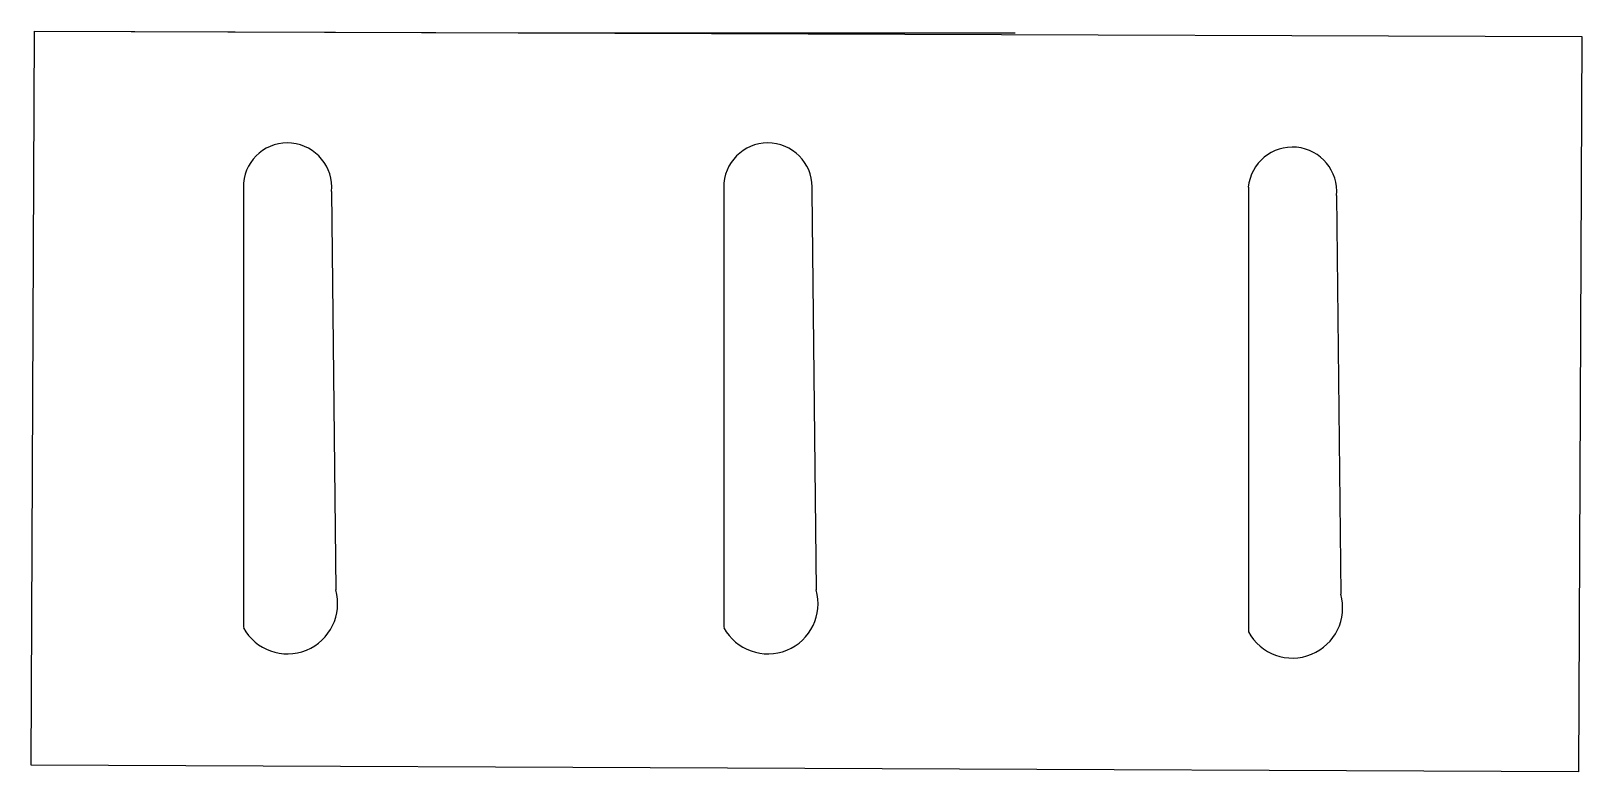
# Model space of a CAD drawing. Header units: millimetres. Extents: x 1249 to 1409, y 1669 to 1746.
import ezdxf

# ---------------------------------------------------------------- set-up
doc = ezdxf.new("R2010")
doc.units = ezdxf.units.MM

msp = doc.modelspace()

# ---------------------------------------------------------------- linework, layer by layer
for p, q in [((1248.53, 1669.82), (1248.89, 1745.69)), ((1248.89, 1745.69), (1408.89, 1745.13)), ((1248.89, 1745.69), (1300.74, 1745.51)), ((1300.74, 1745.51), (1350.29, 1745.51)), ((1408.89, 1745.13), (1408.52, 1669.13)), ((1270.48, 1729.99), (1270.48, 1684.04)), ((1279.6, 1729.12), (1280.03, 1687.94)), ((1320.16, 1729.99), (1320.16, 1684.04)), ((1329.27, 1729.12), (1329.71, 1687.94)), ((1374.4, 1729.55), (1374.4, 1683.61)), ((1383.51, 1728.69), (1383.94, 1687.51)), ((1408.52, 1669.13), (1248.53, 1669.82))]:
    msp.add_line(p, q)
for centre, radius, start, end in [((1275.04, 1729.55), 4.58, 354.5649, 174.5649), ((1324.72, 1729.55), 4.58, 354.5649, 174.5649), ((1378.95, 1729.12), 4.58, 354.5649, 174.5649), ((1275.04, 1686.52), 5.19, 208.5758, 15.8832), ((1324.72, 1686.52), 5.19, 208.5758, 15.8832), ((1378.95, 1686.09), 5.19, 208.5758, 15.8832)]:
    msp.add_arc(centre, radius, start, end)

doc.saveas('drawing.dxf')
